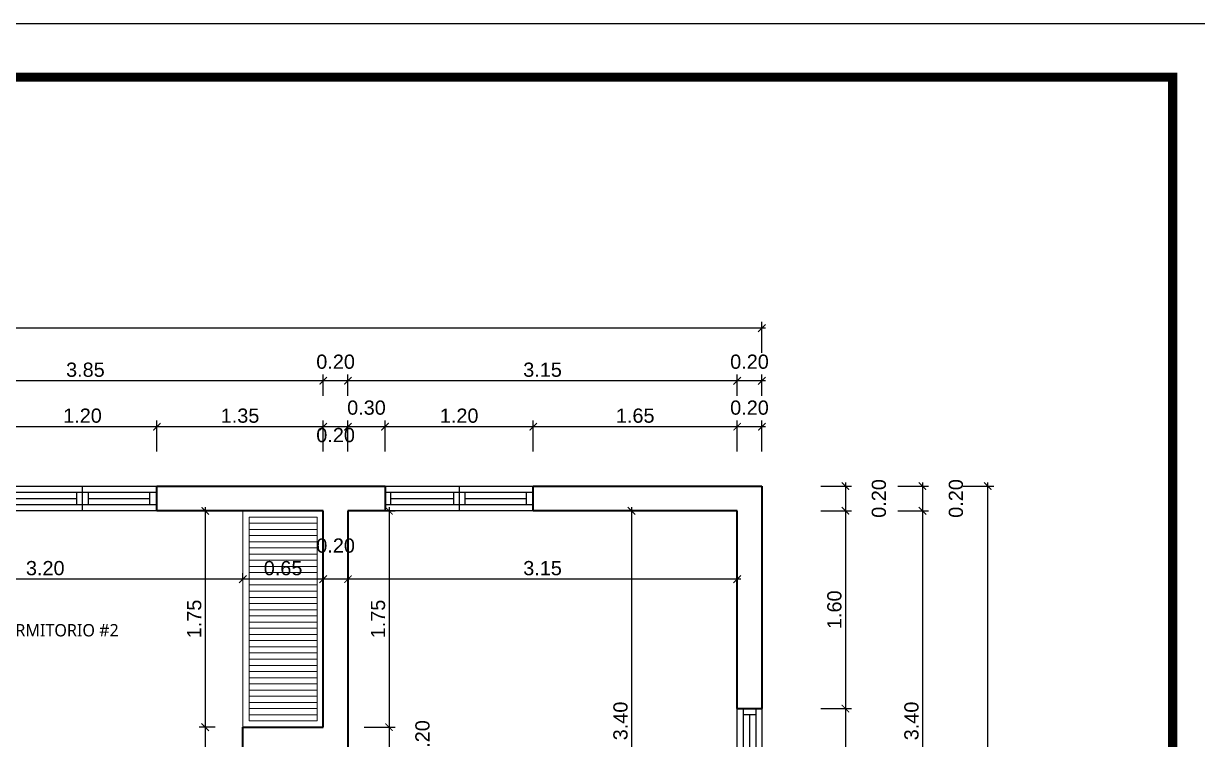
# Model space of a CAD drawing. Header units: feet. Extents: x -417 to 46, y -646 to -218.
# Drawn here: x -64.23 to -54.72, y -487.38 to -481.59 of the extents above; entities that cross this region are included whole.
import ezdxf

# ---------------------------------------------------------------- set-up
doc = ezdxf.new("R2010")
doc.units = ezdxf.units.FT
doc.header["$MEASUREMENT"] = 0
for name, color, linetype, lineweight in [('A-WALL', 4, 'Continuous', 25), ('closet', 8, 'Continuous', 5), ('DIM-COTAS', 1, 'Continuous', 5), ('Piso', 8, 'Continuous', 9), ('TXT', 2, 'Continuous', 9)]:
    doc.layers.add(name, color=color, linetype=linetype, lineweight=lineweight)
for name, color, linetype in [('DIM', 10, 'Continuous'), ('MARCO', 7, 'Continuous'), ('PERT-VENT', 2, 'Continuous')]:
    doc.layers.add(name, color=color, linetype=linetype)
doc.styles.add('ads', font='trebuc.ttf', dxfattribs={"height": 0.14})
doc.styles.get("Standard").update_dxf_attribs({"font": 'arial.ttf', "height": 0.115})
doc.dimstyles.new('KEILY', dxfattribs={"dimtxt": 0.115, "dimasz": 0.06, "dimexe": 0.05, "dimexo": 0.2, "dimgap": 0.03, "dimtad": 1, "dimzin": 1, "dimdsep": 46, "dimtxsty": 'Standard', "dimblk": 'ARCHTICK', "dimcen": 2.5, "dimdle": 0.03, "dimclrd": 256, "dimclre": 256, "dimclrt": 7, "dimadec": 0, "dimazin": 0, "dimtfac": 1, "dimtmove": 2, "dimatfit": 3, "dimfxl": 0.2, "dimfxlon": 1, "dimtolj": 1, "dimtzin": 1, "dimarcsym": 0})
pattern_1 = [(180, (-60.599084, -491.277455), (-2e-17, 0.05), [])]

# ---------------------------------------------------------------- blocks, each defined once
blk = doc.blocks.new('A$C18ED6237')
at = {"layer": 'PERT-VENT', "extrusion": (-2.36783e-12, 8.94772e-16, -1)}
for p, q in [((1.2, 0.2), (0, 0.2)), ((0.6, 0.2), (0.6, 0)), ((1.2, 0.15), (0, 0.15)), ((0.0538, 0.05), (0.0538, 0.15)), ((0.5533, 0.1), (0.0538, 0.1)), ((0.5533, 0.15), (0.5533, 0.05)), ((0.6467, 0.15), (0.6467, 0.05)), ((1.1533, 0.1), (0.6467, 0.1)), ((1.2, 0.05), (0, 0.05)), ((0, 0), (1.2, 0))]:
    blk.add_line(p, q, dxfattribs=at)
at = {"layer": 'PERT-VENT'}
blk.add_line((1.1533, 0.05), (1.1533, 0.15), dxfattribs=at)
blk = doc.blocks.new('_ArchTick')
at = {"layer": 'DIM-COTAS', "color": 0, "const_width": 0.15}
blk.add_lwpolyline([(-0.5, -0.5), (0.5, 0.5)], dxfattribs=at)
blk = doc.blocks.new('*D1818')
at = {"layer": 'Defpoints', "color": 0, "transparency": 16777216}
for p in [(-58.4491, -484.847), (-58.2491, -485.3275), (-58.4491, -485.5275)]:
    blk.add_point(p, dxfattribs=at)
at = {"layer": 'DIM', "lineweight": -2, "transparency": 16777216}
for p, q in [((-58.4491, -485.047), (-58.4491, -484.797)), ((-58.2491, -485.047), (-58.2491, -484.797)), ((-58.2191, -484.847), (-58.4791, -484.847))]:
    blk.add_line(p, q, dxfattribs=at)
at = {"layer": 'DIM', "lineweight": -2, "transparency": 16777216, "xscale": 0.06, "yscale": 0.06, "zscale": 0.06, "rotation": 180}
blk.add_blockref('_ArchTick', (-58.4491, -484.847), dxfattribs=at)
at = {"layer": 'DIM', "lineweight": -2, "transparency": 16777216, "xscale": 0.06, "yscale": 0.06, "zscale": 0.06}
blk.add_blockref('_ArchTick', (-58.2491, -484.847), dxfattribs=at)
at = {"layer": 'DIM', "color": 7, "transparency": 16777216, "insert": (-58.3491, -484.6933), "char_height": 0.115, "attachment_point": 5}
blk.add_mtext('\\A1;0.20', dxfattribs=at)
blk = doc.blocks.new('*D1819')
at = {"layer": 'Defpoints', "color": 0, "transparency": 16777216}
for p in [(-60.0991, -484.847), (-60.0991, -485.3275), (-58.4491, -485.5275)]:
    blk.add_point(p, dxfattribs=at)
at = {"layer": 'DIM', "lineweight": -2, "transparency": 16777216}
for p, q in [((-60.0991, -485.047), (-60.0991, -484.797)), ((-58.4491, -485.047), (-58.4491, -484.797)), ((-58.4191, -484.847), (-60.1291, -484.847))]:
    blk.add_line(p, q, dxfattribs=at)
at = {"layer": 'DIM', "lineweight": -2, "transparency": 16777216, "xscale": 0.06, "yscale": 0.06, "zscale": 0.06, "rotation": 180}
blk.add_blockref('_ArchTick', (-60.0991, -484.847), dxfattribs=at)
at = {"layer": 'DIM', "lineweight": -2, "transparency": 16777216, "xscale": 0.06, "yscale": 0.06, "zscale": 0.06}
blk.add_blockref('_ArchTick', (-58.4491, -484.847), dxfattribs=at)
at = {"layer": 'DIM', "color": 7, "transparency": 16777216, "insert": (-59.2741, -484.7583), "char_height": 0.115, "attachment_point": 5}
blk.add_mtext('\\A1;1.65', dxfattribs=at)
blk = doc.blocks.new('*D1820')
at = {"layer": 'Defpoints', "color": 0, "transparency": 16777216}
for p in [(-61.2991, -484.847), (-61.2991, -485.3275), (-60.0991, -485.3275)]:
    blk.add_point(p, dxfattribs=at)
at = {"layer": 'DIM', "lineweight": -2, "transparency": 16777216}
for p, q in [((-61.2991, -485.047), (-61.2991, -484.797)), ((-60.0991, -485.047), (-60.0991, -484.797)), ((-60.0691, -484.847), (-61.3291, -484.847))]:
    blk.add_line(p, q, dxfattribs=at)
at = {"layer": 'DIM', "lineweight": -2, "transparency": 16777216, "xscale": 0.06, "yscale": 0.06, "zscale": 0.06, "rotation": 180}
blk.add_blockref('_ArchTick', (-61.2991, -484.847), dxfattribs=at)
at = {"layer": 'DIM', "lineweight": -2, "transparency": 16777216, "xscale": 0.06, "yscale": 0.06, "zscale": 0.06}
blk.add_blockref('_ArchTick', (-60.0991, -484.847), dxfattribs=at)
at = {"layer": 'DIM', "color": 7, "transparency": 16777216, "insert": (-60.6991, -484.7583), "char_height": 0.115, "attachment_point": 5}
blk.add_mtext('\\A1;1.20', dxfattribs=at)
blk = doc.blocks.new('*D1846')
at = {"layer": 'Defpoints', "color": 0, "transparency": 16777216}
for p in [(-61.5991, -484.847), (-61.2991, -485.3275), (-61.5991, -485.5275)]:
    blk.add_point(p, dxfattribs=at)
at = {"layer": 'DIM', "lineweight": -2, "transparency": 16777216}
for p, q in [((-61.5991, -485.047), (-61.5991, -484.797)), ((-61.2991, -485.047), (-61.2991, -484.797)), ((-61.2691, -484.847), (-61.6291, -484.847))]:
    blk.add_line(p, q, dxfattribs=at)
at = {"layer": 'DIM', "lineweight": -2, "transparency": 16777216, "xscale": 0.06, "yscale": 0.06, "zscale": 0.06, "rotation": 180}
blk.add_blockref('_ArchTick', (-61.5991, -484.847), dxfattribs=at)
at = {"layer": 'DIM', "lineweight": -2, "transparency": 16777216, "xscale": 0.06, "yscale": 0.06, "zscale": 0.06}
blk.add_blockref('_ArchTick', (-61.2991, -484.847), dxfattribs=at)
at = {"layer": 'DIM', "color": 7, "transparency": 16777216, "insert": (-61.4491, -484.6933), "char_height": 0.115, "attachment_point": 5}
blk.add_mtext('\\A1;0.30', dxfattribs=at)
blk = doc.blocks.new('*D1847')
at = {"layer": 'Defpoints', "color": 0, "transparency": 16777216}
for p in [(-61.7991, -484.847), (-61.7991, -485.5275), (-61.5991, -485.5275)]:
    blk.add_point(p, dxfattribs=at)
at = {"layer": 'DIM', "lineweight": -2, "transparency": 16777216}
for p, q in [((-61.7991, -485.047), (-61.7991, -484.797)), ((-61.5991, -485.047), (-61.5991, -484.797)), ((-61.5691, -484.847), (-61.8291, -484.847))]:
    blk.add_line(p, q, dxfattribs=at)
at = {"layer": 'DIM', "lineweight": -2, "transparency": 16777216, "xscale": 0.06, "yscale": 0.06, "zscale": 0.06, "rotation": 180}
blk.add_blockref('_ArchTick', (-61.7991, -484.847), dxfattribs=at)
at = {"layer": 'DIM', "lineweight": -2, "transparency": 16777216, "xscale": 0.06, "yscale": 0.06, "zscale": 0.06}
blk.add_blockref('_ArchTick', (-61.5991, -484.847), dxfattribs=at)
at = {"layer": 'DIM', "color": 7, "transparency": 16777216, "insert": (-61.6991, -484.9152), "char_height": 0.115, "attachment_point": 5}
blk.add_mtext('\\A1;0.20', dxfattribs=at)
blk = doc.blocks.new('*D1848')
at = {"layer": 'Defpoints', "color": 0, "transparency": 16777216}
for p in [(-63.1459, -484.847), (-63.1459, -485.3275), (-61.7991, -485.5275)]:
    blk.add_point(p, dxfattribs=at)
at = {"layer": 'DIM', "lineweight": -2, "transparency": 16777216}
for p, q in [((-63.1459, -485.047), (-63.1459, -484.797)), ((-61.7991, -485.047), (-61.7991, -484.797)), ((-61.7691, -484.847), (-63.1759, -484.847))]:
    blk.add_line(p, q, dxfattribs=at)
at = {"layer": 'DIM', "lineweight": -2, "transparency": 16777216, "xscale": 0.06, "yscale": 0.06, "zscale": 0.06, "rotation": 180}
blk.add_blockref('_ArchTick', (-63.1459, -484.847), dxfattribs=at)
at = {"layer": 'DIM', "lineweight": -2, "transparency": 16777216, "xscale": 0.06, "yscale": 0.06, "zscale": 0.06}
blk.add_blockref('_ArchTick', (-61.7991, -484.847), dxfattribs=at)
at = {"layer": 'DIM', "color": 7, "transparency": 16777216, "insert": (-62.4725, -484.7583), "char_height": 0.115, "attachment_point": 5}
blk.add_mtext('\\A1;1.35', dxfattribs=at)
blk = doc.blocks.new('*D1849')
at = {"layer": 'Defpoints', "color": 0, "transparency": 16777216}
for p in [(-64.3491, -484.847), (-64.3491, -485.3275), (-63.1459, -485.3275)]:
    blk.add_point(p, dxfattribs=at)
at = {"layer": 'DIM', "lineweight": -2, "transparency": 16777216}
for p, q in [((-64.3491, -485.047), (-64.3491, -484.797)), ((-63.1459, -485.047), (-63.1459, -484.797)), ((-63.1159, -484.847), (-64.3791, -484.847))]:
    blk.add_line(p, q, dxfattribs=at)
at = {"layer": 'DIM', "lineweight": -2, "transparency": 16777216, "xscale": 0.06, "yscale": 0.06, "zscale": 0.06, "rotation": 180}
blk.add_blockref('_ArchTick', (-64.3491, -484.847), dxfattribs=at)
at = {"layer": 'DIM', "lineweight": -2, "transparency": 16777216, "xscale": 0.06, "yscale": 0.06, "zscale": 0.06}
blk.add_blockref('_ArchTick', (-63.1459, -484.847), dxfattribs=at)
at = {"layer": 'DIM', "color": 7, "transparency": 16777216, "insert": (-63.7475, -484.7583), "char_height": 0.115, "attachment_point": 5}
blk.add_mtext('\\A1;1.20', dxfattribs=at)
blk = doc.blocks.new('*D1854')
at = {"layer": 'Defpoints', "color": 0, "transparency": 16777216}
for p in [(-58.4491, -484.4755), (-58.4491, -484.797), (-58.2491, -484.797)]:
    blk.add_point(p, dxfattribs=at)
at = {"layer": 'DIM', "lineweight": -2, "transparency": 16777216}
for p, q in [((-58.4491, -484.597), (-58.4491, -484.4255)), ((-58.2491, -484.597), (-58.2491, -484.4255)), ((-58.2191, -484.4755), (-58.4791, -484.4755))]:
    blk.add_line(p, q, dxfattribs=at)
at = {"layer": 'DIM', "lineweight": -2, "transparency": 16777216, "xscale": 0.06, "yscale": 0.06, "zscale": 0.06, "rotation": 180}
blk.add_blockref('_ArchTick', (-58.4491, -484.4755), dxfattribs=at)
at = {"layer": 'DIM', "lineweight": -2, "transparency": 16777216, "xscale": 0.06, "yscale": 0.06, "zscale": 0.06}
blk.add_blockref('_ArchTick', (-58.2491, -484.4755), dxfattribs=at)
at = {"layer": 'DIM', "color": 7, "transparency": 16777216, "insert": (-58.3491, -484.3218), "char_height": 0.115, "attachment_point": 5}
blk.add_mtext('\\A1;0.20', dxfattribs=at)
blk = doc.blocks.new('*D1855')
at = {"layer": 'Defpoints', "color": 0, "transparency": 16777216}
for p in [(-61.5991, -484.4755), (-61.5991, -484.797), (-58.4491, -484.797)]:
    blk.add_point(p, dxfattribs=at)
at = {"layer": 'DIM', "lineweight": -2, "transparency": 16777216}
for p, q in [((-61.5991, -484.597), (-61.5991, -484.4255)), ((-58.4491, -484.597), (-58.4491, -484.4255)), ((-58.4191, -484.4755), (-61.6291, -484.4755))]:
    blk.add_line(p, q, dxfattribs=at)
at = {"layer": 'DIM', "lineweight": -2, "transparency": 16777216, "xscale": 0.06, "yscale": 0.06, "zscale": 0.06, "rotation": 180}
blk.add_blockref('_ArchTick', (-61.5991, -484.4755), dxfattribs=at)
at = {"layer": 'DIM', "lineweight": -2, "transparency": 16777216, "xscale": 0.06, "yscale": 0.06, "zscale": 0.06}
blk.add_blockref('_ArchTick', (-58.4491, -484.4755), dxfattribs=at)
at = {"layer": 'DIM', "color": 7, "transparency": 16777216, "insert": (-60.0241, -484.3867), "char_height": 0.115, "attachment_point": 5}
blk.add_mtext('\\A1;3.15', dxfattribs=at)
blk = doc.blocks.new('*D1856')
at = {"layer": 'Defpoints', "color": 0, "transparency": 16777216}
for p in [(-61.7991, -484.4755), (-61.7991, -484.797), (-61.5991, -484.797)]:
    blk.add_point(p, dxfattribs=at)
at = {"layer": 'DIM', "lineweight": -2, "transparency": 16777216}
for p, q in [((-61.7991, -484.597), (-61.7991, -484.4255)), ((-61.5991, -484.597), (-61.5991, -484.4255)), ((-61.5691, -484.4755), (-61.8291, -484.4755))]:
    blk.add_line(p, q, dxfattribs=at)
at = {"layer": 'DIM', "lineweight": -2, "transparency": 16777216, "xscale": 0.06, "yscale": 0.06, "zscale": 0.06, "rotation": 180}
blk.add_blockref('_ArchTick', (-61.7991, -484.4755), dxfattribs=at)
at = {"layer": 'DIM', "lineweight": -2, "transparency": 16777216, "xscale": 0.06, "yscale": 0.06, "zscale": 0.06}
blk.add_blockref('_ArchTick', (-61.5991, -484.4755), dxfattribs=at)
at = {"layer": 'DIM', "color": 7, "transparency": 16777216, "insert": (-61.6991, -484.3218), "char_height": 0.115, "attachment_point": 5}
blk.add_mtext('\\A1;0.20', dxfattribs=at)
blk = doc.blocks.new('*D1857')
at = {"layer": 'Defpoints', "color": 0, "transparency": 16777216}
for p in [(-65.6491, -484.4755), (-65.6491, -484.797), (-61.7991, -484.797)]:
    blk.add_point(p, dxfattribs=at)
at = {"layer": 'DIM', "lineweight": -2, "transparency": 16777216}
for p, q in [((-65.6491, -484.597), (-65.6491, -484.4255)), ((-61.7991, -484.597), (-61.7991, -484.4255)), ((-61.7691, -484.4755), (-65.6791, -484.4755))]:
    blk.add_line(p, q, dxfattribs=at)
at = {"layer": 'DIM', "lineweight": -2, "transparency": 16777216, "xscale": 0.06, "yscale": 0.06, "zscale": 0.06, "rotation": 180}
blk.add_blockref('_ArchTick', (-65.6491, -484.4755), dxfattribs=at)
at = {"layer": 'DIM', "lineweight": -2, "transparency": 16777216, "xscale": 0.06, "yscale": 0.06, "zscale": 0.06}
blk.add_blockref('_ArchTick', (-61.7991, -484.4755), dxfattribs=at)
at = {"layer": 'DIM', "color": 7, "transparency": 16777216, "insert": (-63.7241, -484.3867), "char_height": 0.115, "attachment_point": 5}
blk.add_mtext('\\A1;3.85', dxfattribs=at)
blk = doc.blocks.new('*D1793')
at = {"layer": 'Defpoints', "color": 0, "transparency": 16777216}
for p in [(-80.0491, -484.0496), (-80.0491, -484.4755), (-58.2491, -484.4755)]:
    blk.add_point(p, dxfattribs=at)
at = {"layer": 'DIM', "lineweight": -2, "transparency": 16777216}
for p, q in [((-58.2191, -484.0496), (-80.0791, -484.0496)), ((-80.0491, -484.2496), (-80.0491, -483.9996)), ((-58.2491, -484.2496), (-58.2491, -483.9996))]:
    blk.add_line(p, q, dxfattribs=at)
at = {"layer": 'DIM', "lineweight": -2, "transparency": 16777216, "xscale": 0.06, "yscale": 0.06, "zscale": 0.06, "rotation": 180}
blk.add_blockref('_ArchTick', (-80.0491, -484.0496), dxfattribs=at)
at = {"layer": 'DIM', "lineweight": -2, "transparency": 16777216, "xscale": 0.06, "yscale": 0.06, "zscale": 0.06}
blk.add_blockref('_ArchTick', (-58.2491, -484.0496), dxfattribs=at)
at = {"layer": 'DIM', "color": 7, "transparency": 16777216, "insert": (-69.1491, -483.9609), "char_height": 0.115, "attachment_point": 5}
blk.add_mtext('\\A1;21.80', dxfattribs=at)
blk = doc.blocks.new('*D1821')
at = {"layer": 'Defpoints', "color": 0, "transparency": 16777216}
for p in [(-58.0065, -485.3275), (-58.2065, -485.5275), (-57.5728, -485.5275)]:
    blk.add_point(p, dxfattribs=at)
at = {"layer": 'DIM', "lineweight": -2, "transparency": 16777216}
for p, q in [((-57.7728, -485.3275), (-57.5228, -485.3275)), ((-57.5728, -485.2975), (-57.5728, -485.5575)), ((-57.7728, -485.5275), (-57.5228, -485.5275))]:
    blk.add_line(p, q, dxfattribs=at)
at = {"layer": 'DIM', "lineweight": -2, "transparency": 16777216, "xscale": 0.06, "yscale": 0.06, "zscale": 0.06}
for p, rotation in [((-57.5728, -485.3275), 90), ((-57.5728, -485.5275), 270)]:
    blk.add_blockref('_ArchTick', p, dxfattribs=dict(at, rotation=rotation))
at = {"layer": 'DIM', "color": 7, "transparency": 16777216, "insert": (-57.3016, -485.4275), "char_height": 0.115, "attachment_point": 5, "rotation": 90}
blk.add_mtext('\\A1;0.20', dxfattribs=at)
blk = doc.blocks.new('*D1822')
at = {"layer": 'Defpoints', "color": 0, "transparency": 16777216}
for p in [(-58.2065, -485.5275), (-58.0065, -487.1275), (-57.5728, -487.1275)]:
    blk.add_point(p, dxfattribs=at)
at = {"layer": 'DIM', "lineweight": -2, "transparency": 16777216}
for p, q in [((-57.7728, -485.5275), (-57.5228, -485.5275)), ((-57.5728, -485.4975), (-57.5728, -487.1575)), ((-57.7728, -487.1275), (-57.5228, -487.1275))]:
    blk.add_line(p, q, dxfattribs=at)
at = {"layer": 'DIM', "lineweight": -2, "transparency": 16777216, "xscale": 0.06, "yscale": 0.06, "zscale": 0.06}
for p, rotation in [((-57.5728, -485.5275), 90), ((-57.5728, -487.1275), 270)]:
    blk.add_blockref('_ArchTick', p, dxfattribs=dict(at, rotation=rotation))
at = {"layer": 'DIM', "color": 7, "transparency": 16777216, "insert": (-57.6615, -486.3275), "char_height": 0.115, "attachment_point": 5, "rotation": 90}
blk.add_mtext('\\A1;1.60', dxfattribs=at)
blk = doc.blocks.new('*D1823')
at = {"layer": 'Defpoints', "color": 0, "transparency": 16777216}
for p in [(-58.0065, -487.1275), (-58.0065, -488.3275), (-57.5728, -488.3275)]:
    blk.add_point(p, dxfattribs=at)
at = {"layer": 'DIM', "lineweight": -2, "transparency": 16777216}
for p, q in [((-57.7728, -487.1275), (-57.5228, -487.1275)), ((-57.5728, -487.0975), (-57.5728, -488.3575)), ((-57.7728, -488.3275), (-57.5228, -488.3275))]:
    blk.add_line(p, q, dxfattribs=at)
at = {"layer": 'DIM', "lineweight": -2, "transparency": 16777216, "xscale": 0.06, "yscale": 0.06, "zscale": 0.06}
for p, rotation in [((-57.5728, -487.1275), 90), ((-57.5728, -488.3275), 270)]:
    blk.add_blockref('_ArchTick', p, dxfattribs=dict(at, rotation=rotation))
at = {"layer": 'DIM', "color": 7, "transparency": 16777216, "insert": (-57.6615, -487.7275), "char_height": 0.115, "attachment_point": 5, "rotation": 90}
blk.add_mtext('\\A1;1.20', dxfattribs=at)
blk = doc.blocks.new('*D1835')
at = {"layer": 'Defpoints', "color": 0, "transparency": 16777216}
for p in [(-57.5228, -485.3275), (-57.5228, -485.5275), (-56.949, -485.5275)]:
    blk.add_point(p, dxfattribs=at)
at = {"layer": 'DIM', "lineweight": -2, "transparency": 16777216}
for p, q in [((-57.149, -485.3275), (-56.899, -485.3275)), ((-56.949, -485.2975), (-56.949, -485.5575)), ((-57.149, -485.5275), (-56.899, -485.5275))]:
    blk.add_line(p, q, dxfattribs=at)
at = {"layer": 'DIM', "lineweight": -2, "transparency": 16777216, "xscale": 0.06, "yscale": 0.06, "zscale": 0.06}
for p, rotation in [((-56.949, -485.3275), 90), ((-56.949, -485.5275), 270)]:
    blk.add_blockref('_ArchTick', p, dxfattribs=dict(at, rotation=rotation))
at = {"layer": 'DIM', "color": 7, "transparency": 16777216, "insert": (-56.6779, -485.4275), "char_height": 0.115, "attachment_point": 5, "rotation": 90}
blk.add_mtext('\\A1;0.20', dxfattribs=at)
blk = doc.blocks.new('*D1836')
at = {"layer": 'Defpoints', "color": 0, "transparency": 16777216}
for p in [(-57.5228, -485.5275), (-57.5228, -488.9275), (-56.949, -488.9275)]:
    blk.add_point(p, dxfattribs=at)
at = {"layer": 'DIM', "lineweight": -2, "transparency": 16777216}
for p, q in [((-57.149, -485.5275), (-56.899, -485.5275)), ((-56.949, -485.4975), (-56.949, -488.9575)), ((-57.149, -488.9275), (-56.899, -488.9275))]:
    blk.add_line(p, q, dxfattribs=at)
at = {"layer": 'DIM', "lineweight": -2, "transparency": 16777216, "xscale": 0.06, "yscale": 0.06, "zscale": 0.06}
for p, rotation in [((-56.949, -485.5275), 90), ((-56.949, -488.9275), 270)]:
    blk.add_blockref('_ArchTick', p, dxfattribs=dict(at, rotation=rotation))
at = {"layer": 'DIM', "color": 7, "transparency": 16777216, "insert": (-57.0378, -487.2275), "char_height": 0.115, "attachment_point": 5, "rotation": 90}
blk.add_mtext('\\A1;3.40', dxfattribs=at)
blk = doc.blocks.new('*D1845')
at = {"layer": 'Defpoints', "color": 0, "transparency": 16777216}
for p in [(-56.899, -485.3275), (-56.4202, -485.3275), (-56.899, -497.1775)]:
    blk.add_point(p, dxfattribs=at)
at = {"layer": 'DIM', "lineweight": -2, "transparency": 16777216}
for p, q in [((-56.6202, -485.3275), (-56.3702, -485.3275)), ((-56.4202, -497.2075), (-56.4202, -485.2975)), ((-56.6202, -497.1775), (-56.3702, -497.1775))]:
    blk.add_line(p, q, dxfattribs=at)
at = {"layer": 'DIM', "lineweight": -2, "transparency": 16777216, "xscale": 0.06, "yscale": 0.06, "zscale": 0.06}
for p, rotation in [((-56.4202, -485.3275), 90), ((-56.4202, -497.1775), 270)]:
    blk.add_blockref('_ArchTick', p, dxfattribs=dict(at, rotation=rotation))
at = {"layer": 'DIM', "color": 7, "transparency": 16777216, "insert": (-56.509, -491.2525), "char_height": 0.115, "attachment_point": 5, "rotation": 90}
blk.add_mtext('\\A1;11.85', dxfattribs=at)
blk = doc.blocks.new('*D1956')
at = {"layer": 'Defpoints', "color": 0, "transparency": 16777216}
for p in [(-59.0152, -485.5275), (-59.3042, -488.9275), (-59.0152, -488.9275)]:
    blk.add_point(p, dxfattribs=at)
at = {"layer": 'DIM', "lineweight": -2, "transparency": 16777216}
for p, q in [((-59.2152, -485.5275), (-59.3542, -485.5275)), ((-59.3042, -485.4975), (-59.3042, -488.9575)), ((-59.2152, -488.9275), (-59.3542, -488.9275))]:
    blk.add_line(p, q, dxfattribs=at)
at = {"layer": 'DIM', "lineweight": -2, "transparency": 16777216, "xscale": 0.06, "yscale": 0.06, "zscale": 0.06}
for p, rotation in [((-59.3042, -485.5275), 90), ((-59.3042, -488.9275), 270)]:
    blk.add_blockref('_ArchTick', p, dxfattribs=dict(at, rotation=rotation))
at = {"layer": 'DIM', "color": 7, "transparency": 16777216, "insert": (-59.3929, -487.2275), "char_height": 0.115, "attachment_point": 5, "rotation": 90}
blk.add_mtext('\\A1;3.40', dxfattribs=at)
blk = doc.blocks.new('*D1961')
at = {"layer": 'Defpoints', "color": 0, "transparency": 16777216}
for p in [(-61.5991, -485.5275), (-61.7991, -487.2775), (-61.2667, -487.2775)]:
    blk.add_point(p, dxfattribs=at)
at = {"layer": 'DIM', "lineweight": -2, "transparency": 16777216}
for p, q in [((-61.3991, -485.5275), (-61.2167, -485.5275)), ((-61.2667, -485.4975), (-61.2667, -487.3075)), ((-61.4667, -487.2775), (-61.2167, -487.2775))]:
    blk.add_line(p, q, dxfattribs=at)
at = {"layer": 'DIM', "lineweight": -2, "transparency": 16777216, "xscale": 0.06, "yscale": 0.06, "zscale": 0.06}
for p, rotation in [((-61.2667, -485.5275), 90), ((-61.2667, -487.2775), 270)]:
    blk.add_blockref('_ArchTick', p, dxfattribs=dict(at, rotation=rotation))
at = {"layer": 'DIM', "color": 7, "transparency": 16777216, "insert": (-61.3555, -486.4025), "char_height": 0.115, "attachment_point": 5, "rotation": 90}
blk.add_mtext('\\A1;1.75', dxfattribs=at)
blk = doc.blocks.new('*D1962')
at = {"layer": 'Defpoints', "color": 0, "transparency": 16777216}
for p in [(-61.7991, -487.2775), (-61.5991, -487.4775), (-61.2667, -487.4775)]:
    blk.add_point(p, dxfattribs=at)
at = {"layer": 'DIM', "lineweight": -2, "transparency": 16777216}
for p, q in [((-61.4667, -487.2775), (-61.2167, -487.2775)), ((-61.2667, -487.2475), (-61.2667, -487.5075)), ((-61.3991, -487.4775), (-61.2167, -487.4775))]:
    blk.add_line(p, q, dxfattribs=at)
at = {"layer": 'DIM', "lineweight": -2, "transparency": 16777216, "xscale": 0.06, "yscale": 0.06, "zscale": 0.06}
for p, rotation in [((-61.2667, -487.2775), 90), ((-61.2667, -487.4775), 270)]:
    blk.add_blockref('_ArchTick', p, dxfattribs=dict(at, rotation=rotation))
at = {"layer": 'DIM', "color": 7, "transparency": 16777216, "insert": (-60.9956, -487.3775), "char_height": 0.115, "attachment_point": 5, "rotation": 90}
blk.add_mtext('\\A1;0.20', dxfattribs=at)
blk = doc.blocks.new('*D1864')
at = {"layer": 'Defpoints', "color": 0, "transparency": 16777216}
for p in [(-62.4725, -485.5275), (-62.754, -487.2775), (-62.4725, -487.2775)]:
    blk.add_point(p, dxfattribs=at)
at = {"layer": 'DIM', "lineweight": -2, "transparency": 16777216}
for p, q in [((-62.6725, -485.5275), (-62.804, -485.5275)), ((-62.754, -485.4975), (-62.754, -487.3075)), ((-62.6725, -487.2775), (-62.804, -487.2775))]:
    blk.add_line(p, q, dxfattribs=at)
at = {"layer": 'DIM', "lineweight": -2, "transparency": 16777216, "xscale": 0.06, "yscale": 0.06, "zscale": 0.06}
for p, rotation in [((-62.754, -485.5275), 90), ((-62.754, -487.2775), 270)]:
    blk.add_blockref('_ArchTick', p, dxfattribs=dict(at, rotation=rotation))
at = {"layer": 'DIM', "color": 7, "transparency": 16777216, "insert": (-62.8428, -486.4025), "char_height": 0.115, "attachment_point": 5, "rotation": 90}
blk.add_mtext('\\A1;1.75', dxfattribs=at)
blk = doc.blocks.new('*D1865')
at = {"layer": 'Defpoints', "color": 0, "transparency": 16777216}
for p in [(-62.4725, -487.2775), (-63.3491, -488.9275), (-62.754, -488.9275)]:
    blk.add_point(p, dxfattribs=at)
at = {"layer": 'DIM', "lineweight": -2, "transparency": 16777216}
for p, q in [((-62.6725, -487.2775), (-62.804, -487.2775)), ((-62.754, -487.2475), (-62.754, -488.9575)), ((-62.954, -488.9275), (-62.704, -488.9275))]:
    blk.add_line(p, q, dxfattribs=at)
at = {"layer": 'DIM', "lineweight": -2, "transparency": 16777216, "xscale": 0.06, "yscale": 0.06, "zscale": 0.06}
for p, rotation in [((-62.754, -487.2775), 90), ((-62.754, -488.9275), 270)]:
    blk.add_blockref('_ArchTick', p, dxfattribs=dict(at, rotation=rotation))
at = {"layer": 'DIM', "color": 7, "transparency": 16777216, "insert": (-62.8428, -488.1025), "char_height": 0.115, "attachment_point": 5, "rotation": 90}
blk.add_mtext('\\A1;1.65', dxfattribs=at)
blk = doc.blocks.new('*D1911')
at = {"layer": 'Defpoints', "color": 0, "transparency": 16777216}
for p in [(-61.5991, -485.9947), (-58.4491, -485.9947), (-61.5991, -486.0805)]:
    blk.add_point(p, dxfattribs=at)
at = {"layer": 'DIM', "lineweight": -2, "transparency": 16777216}
for p, q in [((-58.4191, -486.0805), (-61.6291, -486.0805)), ((-61.5991, -486.0805), (-61.5991, -486.1305)), ((-58.4491, -486.0805), (-58.4491, -486.1305))]:
    blk.add_line(p, q, dxfattribs=at)
at = {"layer": 'DIM', "lineweight": -2, "transparency": 16777216, "xscale": 0.06, "yscale": 0.06, "zscale": 0.06, "rotation": 180}
blk.add_blockref('_ArchTick', (-61.5991, -486.0805), dxfattribs=at)
at = {"layer": 'DIM', "lineweight": -2, "transparency": 16777216, "xscale": 0.06, "yscale": 0.06, "zscale": 0.06}
blk.add_blockref('_ArchTick', (-58.4491, -486.0805), dxfattribs=at)
at = {"layer": 'DIM', "color": 7, "transparency": 16777216, "insert": (-60.0241, -485.9917), "char_height": 0.115, "attachment_point": 5}
blk.add_mtext('\\A1;3.15', dxfattribs=at)
blk = doc.blocks.new('*D1912')
at = {"layer": 'Defpoints', "color": 0, "transparency": 16777216}
for p in [(-61.5991, -485.9947), (-61.7991, -486.0805), (-61.7991, -486.3514)]:
    blk.add_point(p, dxfattribs=at)
at = {"layer": 'DIM', "lineweight": -2, "transparency": 16777216}
for p, q in [((-61.7991, -486.1514), (-61.7991, -486.0305)), ((-61.5691, -486.0805), (-61.8291, -486.0805)), ((-61.5991, -486.0805), (-61.5991, -486.1305))]:
    blk.add_line(p, q, dxfattribs=at)
at = {"layer": 'DIM', "lineweight": -2, "transparency": 16777216, "xscale": 0.06, "yscale": 0.06, "zscale": 0.06, "rotation": 180}
blk.add_blockref('_ArchTick', (-61.7991, -486.0805), dxfattribs=at)
at = {"layer": 'DIM', "lineweight": -2, "transparency": 16777216, "xscale": 0.06, "yscale": 0.06, "zscale": 0.06}
blk.add_blockref('_ArchTick', (-61.5991, -486.0805), dxfattribs=at)
at = {"layer": 'DIM', "color": 7, "transparency": 16777216, "insert": (-61.6991, -485.8094), "char_height": 0.115, "attachment_point": 5}
blk.add_mtext('\\A1;0.20', dxfattribs=at)
blk = doc.blocks.new('*D1913')
at = {"layer": 'Defpoints', "color": 0, "transparency": 16777216}
for p in [(-62.4491, -486.0805), (-62.4491, -486.0805), (-61.7991, -486.3514)]:
    blk.add_point(p, dxfattribs=at)
at = {"layer": 'DIM', "lineweight": -2, "transparency": 16777216}
for p, q in [((-62.4491, -486.0805), (-62.4491, -486.0305)), ((-61.7991, -486.1514), (-61.7991, -486.0305)), ((-61.7691, -486.0805), (-62.4791, -486.0805))]:
    blk.add_line(p, q, dxfattribs=at)
at = {"layer": 'DIM', "lineweight": -2, "transparency": 16777216, "xscale": 0.06, "yscale": 0.06, "zscale": 0.06, "rotation": 180}
blk.add_blockref('_ArchTick', (-62.4491, -486.0805), dxfattribs=at)
at = {"layer": 'DIM', "lineweight": -2, "transparency": 16777216, "xscale": 0.06, "yscale": 0.06, "zscale": 0.06}
blk.add_blockref('_ArchTick', (-61.7991, -486.0805), dxfattribs=at)
at = {"layer": 'DIM', "color": 7, "transparency": 16777216, "insert": (-62.1241, -485.9918), "char_height": 0.115, "attachment_point": 5}
blk.add_mtext('\\A1;0.65', dxfattribs=at)
blk = doc.blocks.new('*D1914')
at = {"layer": 'Defpoints', "color": 0, "transparency": 16777216}
for p in [(-65.6491, -486.0805), (-62.4491, -486.0805), (-65.6491, -486.4729)]:
    blk.add_point(p, dxfattribs=at)
at = {"layer": 'DIM', "lineweight": -2, "transparency": 16777216}
for p, q in [((-65.6491, -486.2729), (-65.6491, -486.0305)), ((-62.4491, -486.0805), (-62.4491, -486.0305)), ((-62.4191, -486.0805), (-65.6791, -486.0805))]:
    blk.add_line(p, q, dxfattribs=at)
at = {"layer": 'DIM', "lineweight": -2, "transparency": 16777216, "xscale": 0.06, "yscale": 0.06, "zscale": 0.06, "rotation": 180}
blk.add_blockref('_ArchTick', (-65.6491, -486.0805), dxfattribs=at)
at = {"layer": 'DIM', "lineweight": -2, "transparency": 16777216, "xscale": 0.06, "yscale": 0.06, "zscale": 0.06}
blk.add_blockref('_ArchTick', (-62.4491, -486.0805), dxfattribs=at)
at = {"layer": 'DIM', "color": 7, "transparency": 16777216, "insert": (-64.0491, -485.9917), "char_height": 0.115, "attachment_point": 5}
blk.add_mtext('\\A1;3.20', dxfattribs=at)

msp = doc.modelspace()

# ---------------------------------------------------------------- hatches: boundary and pattern name
at = {"layer": 'Piso'}
h = msp.add_hatch(dxfattribs=at)
h.set_pattern_fill('ANSI31', color=256, scale=0.4, angle=315, style=0)
h.set_pattern_definition(pattern_1)
h.paths.add_polyline_path([(-61.8491, -487.2275), (-62.3991, -487.2275), (-62.3991, -485.5775), (-61.8491, -485.5775)])
h = msp.add_hatch(dxfattribs=at)
h.set_pattern_fill('ANSI31', color=256, scale=0.4, angle=315, style=0)
h.set_pattern_definition(pattern_1)
h.paths.add_polyline_path([(-61.8491, -487.2275), (-62.3991, -487.2275), (-62.3991, -485.5775), (-61.8491, -485.5775)])

# ---------------------------------------------------------------- linework, layer by layer
at = {"layer": 'A-WALL', "lineweight": 35, "extrusion": (-2.36659e-12, 8.94772e-16, -1)}
for p, q in [((-63.1459, -485.3275), (-61.2991, -485.3275)), ((-63.1459, -485.5275), (-63.1459, -485.3275)), ((-63.1459, -485.3275), (-61.2991, -485.3275)), ((-63.1459, -485.5275), (-63.1459, -485.3275)), ((-61.2991, -485.3275), (-61.2991, -485.5275)), ((-61.2991, -485.3275), (-61.2991, -485.5275)), ((-60.0991, -485.3275), (-58.2491, -485.3275)), ((-60.0991, -485.5275), (-60.0991, -485.3275)), ((-60.0991, -485.3275), (-58.2491, -485.3275)), ((-60.0991, -485.5275), (-60.0991, -485.3275)), ((-58.2491, -485.3275), (-58.2491, -487.1275)), ((-58.2491, -485.3275), (-58.2491, -487.1275)), ((-61.7991, -485.5275), (-63.1459, -485.5275)), ((-61.7991, -485.5275), (-63.1459, -485.5275)), ((-61.7991, -487.2775), (-61.7991, -485.5275)), ((-61.7991, -487.2775), (-61.7991, -485.5275)), ((-61.2991, -485.5275), (-61.5991, -485.5275)), ((-61.5991, -485.5275), (-61.5991, -487.4775)), ((-61.2991, -485.5275), (-61.5991, -485.5275)), ((-61.5991, -485.5275), (-61.5991, -487.4775)), ((-58.4491, -485.5275), (-60.0991, -485.5275)), ((-58.4491, -485.5275), (-60.0991, -485.5275)), ((-58.4491, -487.1275), (-58.4491, -485.5275)), ((-58.4491, -487.1275), (-58.4491, -485.5275)), ((-58.4491, -487.1275), (-58.2491, -487.1275)), ((-58.4491, -487.1275), (-58.2491, -487.1275)), ((-62.4491, -489.1275), (-62.4491, -487.2775)), ((-62.4491, -487.2775), (-61.7991, -487.2775)), ((-62.4491, -489.1275), (-62.4491, -487.2775)), ((-62.4491, -487.2775), (-61.7991, -487.2775))]:
    msp.add_line(p, q, dxfattribs=at)
at = {"layer": 'closet', "extrusion": (2.36783e-12, 8.94772e-16, -1)}
msp.add_line((-62.4491, -487.2775), (-62.4491, -485.5275), dxfattribs=at)
msp.add_line((-62.4491, -487.2775), (-62.4491, -485.5275), dxfattribs=at)
at = {"layer": 'Piso'}
msp.add_lwpolyline([(-61.8491, -487.2275), (-62.3991, -487.2275), (-62.3991, -485.5775), (-61.8491, -485.5775)], close=True, dxfattribs=at)
msp.add_lwpolyline([(-61.8491, -487.2275), (-62.3991, -487.2275), (-62.3991, -485.5775), (-61.8491, -485.5775)], close=True, dxfattribs=at)

# ---------------------------------------------------------------- block references
at = {"xscale": -1}
for p in [(-63.1491, -485.5275), (-60.0991, -485.5275)]:
    msp.add_blockref('A$C18ED6237', p, dxfattribs=at)
at = {"xscale": -1, "rotation": 270}
msp.add_blockref('A$C18ED6237', (-58.4491, -488.3275), dxfattribs=at)

# ---------------------------------------------------------------- texts
at = {"layer": 'TXT', "insert": (-63.971, -486.4435), "char_height": 0.1, "width": 2.838, "attachment_point": 2, "style": 'ads', "bg_fill": 2}
msp.add_mtext('DORMITORIO #2', dxfattribs=at)

# ---------------------------------------------------------------- dimensions: what is measured, and where the dimension line sits
at = {"layer": 'DIM'}
dim = msp.add_linear_dim(base=(-80.0491, -484.0496), p1=(-58.2491, -484.4755), p2=(-80.0491, -484.4755), dimstyle='KEILY', dxfattribs=at)
dim.commit()
dim.dimension.update_dxf_attribs({"geometry": '*D1793', "text_midpoint": (-69.1491, -483.9609)})
for base, p1, p2, angle, picture, middle in [((-65.6491, -484.4755), (-61.7991, -484.797), (-65.6491, -484.797), 180, '*D1857', (-63.7241, -484.3867)), ((-61.7991, -484.4755), (-61.5991, -484.797), (-61.7991, -484.797), 180, '*D1856', (-61.6991, -484.3218)), ((-61.5991, -484.4755), (-58.4491, -484.797), (-61.5991, -484.797), 180, '*D1855', (-60.0241, -484.3867)), ((-58.4491, -484.4755), (-58.2491, -484.797), (-58.4491, -484.797), 180, '*D1854', (-58.3491, -484.3218)), ((-61.5991, -484.847), (-61.2991, -485.3275), (-61.5991, -485.5275), 180, '*D1846', (-61.4491, -484.6933)), ((-58.4491, -484.847), (-58.2491, -485.3275), (-58.4491, -485.5275), 180, '*D1818', (-58.3491, -484.6933)), ((-64.3491, -484.847), (-63.1459, -485.3275), (-64.3491, -485.3275), 180, '*D1849', (-63.7475, -484.7583)), ((-63.1459, -484.847), (-61.7991, -485.5275), (-63.1459, -485.3275), 180, '*D1848', (-62.4725, -484.7583)), ((-61.2991, -484.847), (-60.0991, -485.3275), (-61.2991, -485.3275), 180, '*D1820', (-60.6991, -484.7583)), ((-60.0991, -484.847), (-58.4491, -485.5275), (-60.0991, -485.3275), 180, '*D1819', (-59.2741, -484.7583)), ((-57.5728, -485.5275), (-58.0065, -485.3275), (-58.2065, -485.5275), 90, '*D1821', (-57.3016, -485.4275)), ((-56.949, -485.5275), (-57.5228, -485.3275), (-57.5228, -485.5275), 90, '*D1835', (-56.6779, -485.4275)), ((-56.4202, -485.3275), (-56.899, -497.1775), (-56.899, -485.3275), 90, '*D1845', (-56.509, -491.2525)), ((-61.2667, -487.2775), (-61.5991, -485.5275), (-61.7991, -487.2775), 90, '*D1961', (-61.3555, -486.4025)), ((-59.3042, -488.9275), (-59.0152, -485.5275), (-59.0152, -488.9275), 90, '*D1956', (-59.3929, -487.2275)), ((-57.5728, -487.1275), (-58.2065, -485.5275), (-58.0065, -487.1275), 90, '*D1822', (-57.6615, -486.3275)), ((-56.949, -488.9275), (-57.5228, -485.5275), (-57.5228, -488.9275), 90, '*D1836', (-57.0378, -487.2275)), ((-61.7991, -486.0805), (-61.5991, -485.9947), (-61.7991, -486.3514), 180, '*D1912', (-61.6991, -485.8094)), ((-61.5991, -486.0805), (-58.4491, -485.9947), (-61.5991, -485.9947), 180, '*D1911', (-60.0241, -485.9917)), ((-57.5728, -488.3275), (-58.0065, -487.1275), (-58.0065, -488.3275), 90, '*D1823', (-57.6615, -487.7275)), ((-62.754, -488.9275), (-62.4725, -487.2775), (-63.3491, -488.9275), 90, '*D1865', (-62.8428, -488.1025)), ((-61.2667, -487.4775), (-61.7991, -487.2775), (-61.5991, -487.4775), 90, '*D1962', (-60.9956, -487.3775))]:
    dim = msp.add_linear_dim(base=base, p1=p1, p2=p2, angle=angle, dimstyle='KEILY', dxfattribs=at)
    dim.commit()
    dim.dimension.update_dxf_attribs({"geometry": picture, "text_midpoint": middle})
dim = msp.add_linear_dim(base=(-61.7991, -484.847), p1=(-61.5991, -485.5275), p2=(-61.7991, -485.5275), angle=180, dimstyle='KEILY', dxfattribs=at)
dim.commit()
dim.dimension.update_dxf_attribs({"geometry": '*D1847', "text_midpoint": (-61.6991, -484.9152), "dimtype": 160})

# ---------------------------------------------------------------- next in the draw order: linework, layer by layer
at = {"layer": 'MARCO'}
msp.add_lwpolyline([(-112.2526, -481.5851), (-47.7526, -481.5851), (-47.7526, -523.5851), (-112.2526, -523.5851)], close=True, dxfattribs=at)
at = {"layer": 'MARCO', "const_width": 0.075}
msp.add_lwpolyline([(-54.925, -482.0191), (-111.8185, -482.0191), (-111.8185, -523.1511), (-54.925, -523.1511)], close=True, dxfattribs=at)

# ---------------------------------------------------------------- next in the draw order: dimensions: what is measured, and where the dimension line sits
at = {"layer": 'DIM'}
for base, p1, p2, angle, picture, middle in [((-62.754, -487.2775), (-62.4725, -485.5275), (-62.4725, -487.2775), 90, '*D1864', (-62.8428, -486.4025)), ((-65.6491, -486.0805), (-62.4491, -486.0805), (-65.6491, -486.4729), 180, '*D1914', (-64.0491, -485.9917)), ((-62.4491, -486.0805), (-61.7991, -486.3514), (-62.4491, -486.0805), 180, '*D1913', (-62.1241, -485.9918))]:
    dim = msp.add_linear_dim(base=base, p1=p1, p2=p2, angle=angle, dimstyle='KEILY', dxfattribs=at)
    dim.commit()
    dim.dimension.update_dxf_attribs({"geometry": picture, "text_midpoint": middle})

doc.saveas('drawing.dxf')
